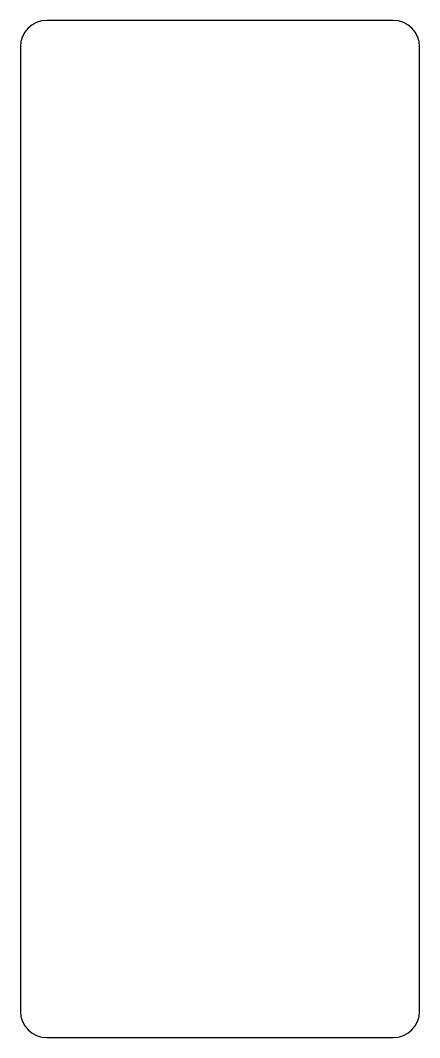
# Model space of a CAD drawing. Header units: millimetres. Extents: x 140 to 170, y 29.3 to 105.8.
import ezdxf

# ---------------------------------------------------------------- set-up
doc = ezdxf.new("R2010")
doc.units = ezdxf.units.MM

msp = doc.modelspace()

# ---------------------------------------------------------------- linework, layer by layer
for p, q in [((168, 105.817), (142, 105.817)), ((140, 103.817), (140, 31.317)), ((170, 31.317), (170, 103.817)), ((142, 29.317), (168, 29.317))]:
    msp.add_line(p, q)
for centre, start, end in [((142, 103.817), 90, 180), ((168, 103.817), 0, 90), ((142, 31.317), 180, 270), ((168, 31.317), 270, 360)]:
    msp.add_arc(centre, 2, start, end)

doc.saveas('drawing.dxf')
